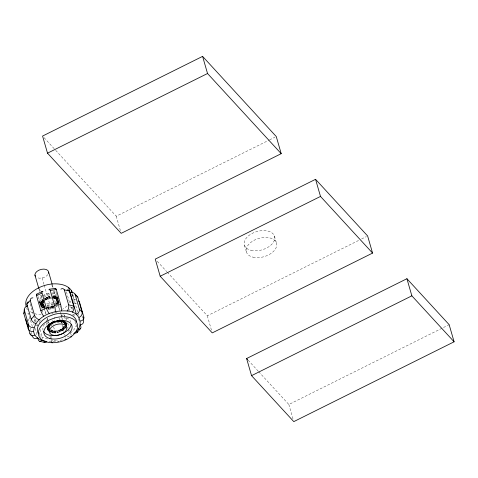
<?xml version="1.0" encoding="UTF-8"?>
<svg xmlns="http://www.w3.org/2000/svg" width="478" height="478" viewBox="0 0 478 478"><rect width="100%" height="100%" fill="white"/><g stroke="black" fill="none" stroke-linecap="round" stroke-linejoin="round"><path stroke-width="0.36" stroke-dasharray="2.39 1.79" d="M73.887 301.851L74.12 299.21L72.638 294.072A24.079 14.591 -16.1 0 1 72.286 298.033M52.144 306.392L52.974 307.922L52.144 306.392L53.172 305.98L52.974 307.922L54.002 307.503M47.991 308.561L48.386 307.121L49.461 307.061L49.162 308.842L48.087 308.902L47.991 308.561L49.067 308.495L49.461 307.061M48.487 307.468L48.087 308.902L49.563 307.402L48.487 307.468L48.386 307.121M59.392 302.371L57.241 302.496L57.342 301.439L58.776 301.355M57.241 302.496L57.342 301.439M40.672 303.309L40.875 302.592L43.02 302.472L42.918 303.53L40.767 303.655L40.672 303.309L42.817 303.189L43.02 302.472M54.51 332.634L54.934 331.194L56.004 331.14L55.681 332.921L54.612 332.975L54.51 332.634L55.585 332.58L56.004 331.14M54.612 332.975L55.03 331.535L56.105 331.481M64.315 326.098L64.1 326.821L64.004 326.474L65.432 326.402M51.361 306.667L50.543 308.615L51.63 308.364L51.361 306.667L50.274 306.912L50.543 308.615L50.447 308.274L51.534 308.023L51.63 308.364M49.748 296.366L48.923 298.314L50.011 298.069L49.748 296.366L48.66 296.611L48.923 298.314L48.822 297.967L49.915 297.722L50.011 298.069M46.665 308.555L47.603 307.127L46.617 307.007M46.766 308.896L47.603 307.127M56.464 303.405L56.93 302.694L58.902 302.944L58.531 303.996L56.559 303.745L56.464 303.405L58.436 303.655L58.902 302.944M56.559 303.745L56.93 302.694M52.676 297.86L53.524 296.091L54.606 296.563L53.661 297.985L52.676 297.86L54.606 296.563L53.626 296.438M53.661 297.985L54.51 296.223M41.269 301.678L41.741 300.967L43.707 301.224L43.331 302.275L41.365 302.018L41.269 301.678L43.235 301.935M41.741 300.967L41.365 302.018L43.809 301.564L43.331 302.275M52.239 332.425L53.195 331.009L54.181 331.14L53.315 332.903L52.239 332.425L53.219 332.557L54.181 331.14M52.335 332.772L53.195 331.009M63.221 327.717L63.705 327.012L65.665 327.275L65.283 328.326L63.323 328.063L63.221 327.717L65.181 327.986L65.665 327.275M63.323 328.063L63.705 327.012M68.479 311.082L71.843 307.223A6.029 3.495 41.1 0 1 72.781 307.695M74.084 314.279L73.122 315.384A6.029 3.495 41.1 0 0 71.575 313.257M43.665 307.88L44.609 307.007M43.767 308.22L44.711 307.348M55.346 304.576L56.057 303.924L57.718 304.534M54.265 297.776L55.687 296.468L56.518 296.772L55.191 298.427L54.265 297.776L55.191 298.427M55.095 298.081L56.518 296.772M44.215 301.05L42.56 300.435L43.175 299.437M43.271 299.778L42.56 300.435L44.335 300.405M50.286 331.81L51.72 330.501L52.544 330.812L51.212 332.461L50.286 331.81L51.212 332.461M50.387 332.15L51.821 330.848L52.646 331.158M51.11 332.12L52.544 330.812M62.02 328.87L62.738 328.219L64.381 328.84L63.765 329.838L62.02 328.87L63.765 329.838M62.116 329.211L62.839 328.559L64.482 329.187M63.664 329.491L64.381 328.84M46.258 308.447L47.704 307.474L46.719 307.348M42.088 306.954L43.886 305.842L44.508 306.308L44.609 306.649L42.811 307.76L42.088 306.954L42.811 307.76M43.988 306.183L42.189 307.294L44.609 306.649L43.886 305.842M42.709 307.414L44.508 306.308M58.185 298.051L56.38 299.156L55.765 298.69L55.663 298.35L57.468 297.244M57.569 297.585L55.765 298.69L57.581 298.212M55.663 298.35L56.285 298.81L57.485 298.075M46.306 299.037L45.404 299.587L45.506 299.927L46.408 299.377L45.075 298.105L46.408 299.377L44.986 299.126M49.407 331.29L51.218 330.19L51.319 330.531L50.112 331.266M60.479 329.85L61.387 329.3L62.6 330.244L62.702 330.585L61.793 331.135L60.479 329.85L61.793 331.135M60.575 330.196L61.483 329.647L62.702 330.585M61.698 330.794L62.6 330.244M55.693 150.331L116.25 216.223L268.935 140.203M269.598 139.875L274.934 137.216M60.861 316.006L63.903 314.494A6.029 1.386 63.5 0 1 64.99 316.137M167.264 272.197L207.315 315.779L358.942 240.285M361.613 238.952L366.291 236.628M258.676 371.663L288.849 404.496L449.159 324.682M41.06 305.711L43.116 304.88L43.48 305.472L41.425 306.302L41.06 305.711L41.526 306.643L43.582 305.812L43.116 304.88M43.217 305.221L41.156 306.051L43.582 305.812M52.239 306.739L53.273 306.32M52.873 307.575L53.9 307.163L53.172 305.98M56.685 299.186L57.151 300.124L56.685 299.186L58.746 298.362M58.848 298.702L56.786 299.533L57.999 299.413M46.288 297.465L47.316 297.053L48.141 298.583L47.107 298.995L46.384 297.812L46.288 297.465L47.107 298.995L47.316 297.053M46.384 297.812L47.418 297.4L48.141 298.583M47.011 298.654L48.039 298.242M58.698 330.597L59.732 330.19L60.539 331.72L59.505 332.132L58.698 330.597L58.8 330.937L59.834 330.531L59.732 330.19M60.061 340.491L64.727 339.045M51.457 307.007L50.369 307.258L50.274 306.912M49.849 296.707L48.756 296.952L48.66 296.611M40.636 304.193L40.732 304.54L42.912 304.05L40.815 305.215L40.636 304.193L42.817 303.709L42.996 304.731L40.815 305.215L40.714 304.874L42.895 304.384L42.817 303.709M56.81 331.057L57.898 330.812L57.999 331.158L56.906 331.397L56.81 331.057L57.055 332.76L58.149 332.521L57.898 330.812M50.955 339.739L51.367 341.161L57.485 340.3A4.481 0.813 82 0 0 57.754 341.089M48.965 341.645L52.604 341.764L57.844 341.029M58.872 301.696L57.444 301.779L58.74 302.174M57.145 302.156L58.573 302.072M59.003 303.285L57.031 303.034L58.531 303.996L58.436 303.655M52.58 297.519L53.566 297.645M41.837 301.313L43.809 301.564M53.297 331.35L54.277 331.481M63.801 327.352L65.761 327.615M35.868 325.148L37.792 325.608M42.458 300.088L44.119 300.704M44.681 299.306L45.506 299.927M50.913 329.951L51.218 330.19M50.704 330.065L51.319 330.531M44.084 137.7L55.185 149.781M157.25 261.305L166.762 271.653M248.112 360.173L258.174 371.119M71.497 294.107L72.871 295.607A6.029 4.589 -42.6 0 1 74.831 295.416M274.432 236.06L276.409 242.908M244.485 245.328L246.463 252.175M288.849 404.496L293.169 419.475M207.315 315.779L211.635 330.758M116.25 216.223L120.57 231.203M82.001 315.97L82.616 318.109M72.315 293.683L77.753 312.504M77.956 313.21L78.565 315.319M78.547 318.659L79.372 321.509M71.843 307.223L72.453 309.332M73.875 314.261L74.287 315.671M66.442 291.825L69.896 303.793M70.708 306.607L71.933 310.831M74.974 321.808L76.414 326.797M67.679 322.907L68.916 327.185M69.74 330.041L70.356 332.18M70.565 332.891L71.18 335.03L65.707 337.761A4.481 1.028 63.5 0 1 65.815 338.185M63.903 314.494L64.309 315.898M64.512 316.603L65.325 319.418M67.565 327.167L67.972 328.571M68.175 329.276L68.784 331.391M55.902 291.801L59.153 303.07M59.965 305.884L60.371 307.294M65.181 327.986L65.283 328.326M57.211 300.781L59.875 310.019M61.106 314.285L62.749 319.973M52.383 285.049L53.207 287.899M54.026 290.755L59.953 311.274M60.156 311.979L62.391 319.728M56.285 298.81L56.38 299.156M51.827 284.786L52.652 287.642M53.679 291.204L55.944 299.055M61.477 321.927L61.572 322.268M56.057 303.924L56.153 304.265M63.855 331.338L61.381 322.781A6.029 1.386 63.5 0 0 60.993 321.808M64.673 334.194L65.295 336.333M62.738 328.219L62.839 328.559M56.01 305.968L56.111 306.314M61.387 329.3L61.483 329.647M50.722 297.579L50.823 297.925M60.539 331.72L60.443 331.379L59.409 331.786L59.505 332.132M58.149 332.521L58.047 332.174L56.96 332.419L57.055 332.76M42.148 277.963L44.006 284.386M44.209 285.097L49.563 303.644M49.067 308.495L49.162 308.842M55.585 332.58L55.681 332.921M53.578 326.749L56.255 336.022M44.83 300.053L44.926 300.393M53.219 332.557L53.315 332.903M51.72 330.501L51.821 330.848M39.525 288.581L40.349 291.437M41.377 295.004L43.438 302.729A7.056 4.278 -16.1 0 1 42.488 299.598M39.047 289.351L39.662 291.49M40.696 295.057L46.002 313.449M47.424 318.378L48.236 321.198M48.439 321.903L48.846 323.313M42.817 303.189L42.918 303.53M43.241 304.892L44.066 307.73M44.269 308.441L45.912 314.13M47.143 318.396L47.549 319.812M47.758 320.523L48.577 323.367M42.895 304.384L42.996 304.731M46.713 321.347L47.525 324.162M50.979 336.13L51.385 337.54M51.588 338.245L52.604 341.764M40.702 302.09L41.538 305M41.425 306.302L41.526 306.643M49.927 336.171L50.746 339.022M38.097 296.545L41.753 309.218M41.956 309.923L42.775 312.737M39.543 302.168L40.558 305.681M40.104 329.485L42.781 338.759M36.173 321.324L35.354 318.509A6.029 3.28 -76.5 0 0 34.171 321.503M36.985 324.144L37.392 325.548M39.423 332.592L40.845 337.522M30.156 303.817L33.406 315.08M33.609 315.785L35.647 322.829M34.978 328.249L37.242 336.1M32.379 326.695L28.519 313.317A6.029 4.589 -42.6 0 0 26.953 314.877M26.72 307.79L27.276 309.714A6.029 4.666 5.1 0 0 25.501 310.676M30.216 328.105L30.628 329.533M31.452 332.383L31.865 333.811M58.788 300.877A8.963 5.431 -16.1 0 1 57.468 303.871M54.163 306.422A8.963 5.431 -16.1 0 1 47.507 308.011M45.428 307.778A8.963 5.431 -16.1 0 1 42.638 300.602M44.09 299.228A8.963 5.431 -16.1 0 1 50.351 296.623M52.604 296.462A8.963 5.431 -16.1 0 1 57.766 298.254M57.946 297.967A8.963 5.431 -16.1 0 1 55.179 302.335M53.327 303.512A8.963 5.431 -16.1 0 1 46.665 305.101M43.964 304.707A8.963 5.431 -16.1 0 1 41.801 297.692M43.247 296.318A8.963 5.431 -16.1 0 1 49.509 293.707M51.761 293.552A8.963 5.431 -16.1 0 1 56.924 295.344M52.347 294.866A7.056 4.278 -16.1 0 1 54.319 301.361M52.95 302.347A7.056 4.278 -16.1 0 1 46.079 303.787M44.107 297.292A7.056 4.278 -16.1 0 1 50.065 294.824M65.689 326.456A8.963 5.431 -16.1 0 1 59.093 331.881A8.963 5.431 -16.1 0 1 50.25 331.445M63.688 326.623A7.278 4.41 -16.1 0 1 57.354 330.74A7.278 4.41 -16.1 0 1 50.584 329.366M71.067 300.937A24.079 14.591 -16.1 0 1 68.091 304.88M66.998 305.944A24.079 14.591 -16.1 0 1 62.421 309.356M56.948 312.08A24.079 14.591 -16.1 0 1 51.618 313.783M41.12 314.805A24.079 14.591 -16.1 0 1 33.872 313.371M32.594 312.839A24.079 14.591 -16.1 0 1 29.791 311.184M28.435 320.726A6.029 4.589 -42.6 0 1 29.714 317.876M74.12 299.21A6.029 4.666 5.1 0 1 75.763 299.455M74.323 303.213A6.029 4.666 5.1 0 1 76.438 303.775M66.018 318.079A6.029 1.386 63.5 0 1 66.86 320.051M58.967 317.99A6.029 1.386 63.5 0 1 60.043 319.818M63.873 326.528A7.056 4.278 -16.1 0 1 60.885 329.82L59.26 330.597A7.056 4.278 -16.1 0 1 51.367 330.208M51.021 325.888A7.056 4.278 -16.1 0 1 51.66 325.13M55.03 323.009A7.056 4.278 -16.1 0 1 56.201 322.626M56.798 322.489A7.056 4.278 -16.1 0 1 62.923 323.397M58.477 299.784A10.08 6.106 -16.1 0 1 54.002 303.948M53.428 304.235A10.08 6.106 -16.1 0 1 46.527 305.824M43.629 305.472A10.08 6.106 -16.1 0 1 41.921 296.42M42.841 295.685A10.08 6.106 -16.1 0 1 50.005 292.942M52.514 292.841A10.08 6.106 -16.1 0 1 56.117 293.647M47.931 274.557A7.056 4.278 -16.1 0 1 37.188 277.718M57.521 305.741A10.08 6.106 -16.1 0 1 55.568 307.145M54.444 307.748A10.08 6.106 -16.1 0 1 47.537 309.338M42.739 308.22A10.08 6.106 -16.1 0 1 42.93 299.927M43.857 299.198A10.08 6.106 -16.1 0 1 51.015 296.456M52.287 296.348A10.08 6.106 -16.1 0 1 57.133 297.155M45.356 299.867A7.056 4.278 -16.1 0 1 55.084 298.35A7.056 4.278 -16.1 0 1 54.755 304.606M53.291 305.532A7.056 4.278 -16.1 0 1 46.414 306.601M45.028 306.117A7.056 4.278 -16.1 0 1 43.349 304.414L43.175 303.309A7.056 4.278 -16.1 0 1 44.215 300.949M43.074 330.382A14.513 8.795 -16.1 0 1 44.848 323.815M66.484 317.918A14.513 8.795 -16.1 0 1 70.917 322.196M53.183 298.2A7.278 4.41 -16.1 0 1 56.069 304.367M53.273 306.38A7.278 4.41 -16.1 0 1 46.193 307.27M44.818 306.727A7.278 4.41 -16.1 0 1 43.54 302.502M45.625 300.208A7.278 4.41 -16.1 0 1 52.61 298.153M39.298 322.734A6.029 3.28 -76.5 0 1 39.435 322.196M39.596 321.67A6.029 3.28 -76.5 0 1 40.23 320.188M33.95 324.687A6.029 3.28 -76.5 0 1 33.902 323.666M46.736 324.622A6.029 1.093 82 0 1 46.497 322.973M46.324 320.869A6.029 1.093 82 0 1 46.306 319.937M51.499 341.585A4.481 0.813 82 0 1 51.367 341.161M53.052 324.819A6.029 1.093 82 0 1 52.95 324.293M52.556 321.569A6.029 1.093 82 0 1 52.472 320.511M76.486 324.49A20.16 12.219 -16.1 0 1 70.29 333.166M47.71 338.974A20.16 12.219 -16.1 0 1 39.232 334.809M40.977 302.933L40.767 303.655L43.122 302.813L40.977 302.933M55.789 296.814L54.361 298.123L56.613 297.119L55.789 296.814M253.041 257.176A15.678 9.5 -16.1 0 0 276.702 245.393A15.678 9.5 -16.1 0 0 254.559 240.064A15.678 9.5 -16.1 0 0 253.041 257.176M251.07 250.329A15.678 9.5 -16.1 0 0 274.731 238.546A15.678 9.5 -16.1 0 0 252.581 233.21A15.678 9.5 -16.1 0 0 251.07 250.329"/><path stroke-width="0.72" d="M45.44 341.244C40.116 340.473 34.541 337.223 33.574 331.541A4.481 3.471 5.1 0 1 28.226 328.733L23.9 313.753L24.253 309.792A6.029 4.666 5.1 0 1 27.622 305.753M28.226 328.733L28.572 324.771L24.253 309.792M33.574 331.541C34.786 316.143 53.859 309.768 67.213 311.005C80.555 311.196 85 326.689 73.636 333.764M78.541 300.919A6.029 4.666 5.1 0 1 79.468 302.018L83.793 316.998L83.441 320.959A4.481 3.471 5.1 0 1 80.071 324.998M58.011 321.616L58.286 320.654M58.25 321.479L58.525 320.517M59.087 321.557L59.362 320.595M59.32 321.419L59.499 320.117M49.318 326.331L47.89 326.408L47.681 327.125L47.776 327.466L49.21 327.388M47.776 327.466L47.89 326.408M66.245 326.707L66.358 325.643M62.504 321.7L62.905 320.624L63.729 320.929L62.875 322.142M59.84 321.61L60.79 320.188L61.776 320.314L61.238 321.604M60.258 321.479L60.79 320.188L60.814 321.222M50.154 324.962L48.84 324.789L48.362 325.494L49.772 326.014M48.463 325.841L48.84 324.789M63.819 322.495L64.614 321.449L65.229 321.915L65.331 322.256L64.124 322.991M35.85 323.528A4.481 2.599 41.1 0 1 31.207 319.226L26.882 304.247L30.245 300.387A6.029 3.495 41.1 0 1 32.91 297.842M31.207 319.226L34.571 315.366L30.245 300.387M77.078 332.527L80.441 328.667M61.949 321.491L62.905 320.624L63.831 321.276M62.05 321.837L63 320.965M52.006 323.893L50.351 323.277L49.736 324.269L50.835 324.682M49.736 324.269L50.453 323.618L51.552 324.03M53.231 322.943L52.419 322.315L51.51 322.865L52.329 323.492M63.413 322.184L64.614 321.449L65.331 322.256M63.508 322.525L64.715 321.79M202.588 56.38L42.572 136.057L47.513 153.175L121.191 233.342L281.207 153.671L276.266 136.553L202.588 56.38L207.53 73.504L281.207 153.671M47.513 153.175L207.53 73.504M36.681 294.197L42.154 291.466M43.791 316.257A4.481 1.028 63.5 0 1 40.833 310.7L36.513 295.721L41.986 292.99A6.029 1.386 63.5 0 1 42.966 291.705M40.833 310.7L46.312 307.969L41.986 292.99M315.558 179.31L155.248 259.124L160.19 276.242L212.256 332.897L372.565 253.083L367.624 235.965L315.558 179.31L320.499 196.428L372.565 253.083M160.19 276.242L320.499 196.428M246.606 358.536L406.915 278.716L449.159 324.682L454.1 341.8L293.791 421.62L251.548 375.654L246.606 358.536L247.61 359.629M251.548 375.654L411.857 295.834L454.1 341.8M64.434 323.158L65.809 322.608L66.269 323.546L65.809 322.608M64.536 323.498L65.91 322.949M47.866 329.527L48.32 330.465L47.866 329.527L49.24 328.984M64.954 324.353L66.406 324.024L66.585 325.046L66.406 324.024M65.056 324.693L66.508 324.365M49.18 328.721L47.728 329.043L47.555 328.022L49.007 327.699M49.109 328.045L47.651 328.368L47.555 328.022M49.377 289.232L55.496 288.371M48.965 289.847A6.029 1.093 82 0 1 50.208 290.451L56.326 289.59L60.652 304.57A4.481 0.813 82 0 1 61.387 310.814M50.208 290.451L54.528 305.43L60.652 304.57M47.985 326.749L49.419 326.671M60.891 320.529L61.877 320.66M48.941 325.13L50.25 325.303M60.909 289.178A6.029 3.28 -76.5 0 1 64.297 289.853L69.424 291.084L73.743 306.063A4.481 2.438 -76.5 0 1 72.339 312.242M64.297 289.853L68.623 304.833L73.743 306.063M39.674 341.28L44.801 342.511M72.399 292.823A24.079 14.591 -16.1 0 0 71.389 290.469C67.428 284.852 60.031 283.663 53.608 283.848A24.079 14.591 -16.1 0 0 26.218 306.44M53.542 322.907L52.317 321.975L52.419 322.315M70.117 292.608A6.029 4.589 -42.6 0 1 75.01 294.089L77.765 297.089L82.091 312.068A4.481 3.412 -42.6 0 1 79.175 317.434M75.01 294.089L79.33 309.069L82.091 312.068M28.28 327.956L29.929 333.662L32.683 336.661A4.481 3.412 -42.6 0 0 37.577 338.143M54.6 320.971L55.317 322.16M54.283 322.572L53.572 321.383L53.667 321.724M406.915 278.716L411.857 295.834M71.389 290.469L72.13 293.038M80.4 325.076L80.812 326.504A4.481 2.599 41.1 0 1 78.147 329.049M68.635 287.469L76.414 314.434A4.481 3.412 -42.6 0 0 79.33 309.069M48.678 272.209L52.174 284.332M57.049 320.338L57.151 320.678M50.351 323.277L50.453 323.618M34.93 275.089L38.843 288.64M47.633 328.703L47.728 329.043M37.654 337.522L38.27 339.667A4.481 2.438 -76.5 0 0 41.658 340.336M25.812 319.4L27.867 326.528M49.425 330.776A8.963 5.431 -16.1 0 1 55.944 321.503A8.963 5.431 -16.1 0 1 65.689 326.456M77.544 331.607A4.481 2.599 41.1 0 1 74.783 332.909M83.793 316.998A4.481 3.471 5.1 0 1 80.418 321.037M26.882 304.247A6.029 3.495 41.1 0 1 28.417 301.857M34.822 335.144A4.481 3.412 -42.6 0 1 29.929 333.662M71.413 336.177A4.481 1.028 63.5 0 1 70.678 336.757M65.934 339.183A4.481 1.028 63.5 0 1 65.408 339.601M35.253 276.153A7.056 4.278 -16.1 0 1 41.455 269.329A7.056 4.278 -16.1 0 1 48.529 273.374M71.103 324.514A14.513 8.795 -16.1 0 1 59.553 334.702M58.943 334.875A14.513 8.795 -16.1 0 1 43.528 331.445M49.264 313.532A4.481 1.028 63.5 0 1 46.312 307.969M36.513 295.721A6.029 1.386 63.5 0 1 37.105 294.203M39.214 319.668A4.481 2.599 41.1 0 1 34.571 315.366M23.9 313.753A6.029 4.666 5.1 0 1 24.145 312.487M33.926 327.579A4.481 3.471 5.1 0 1 28.572 324.771M46.784 341.573A4.481 2.438 -76.5 0 1 43.958 341.997M58.627 341.519A4.481 0.813 82 0 1 58.555 341.722M52.431 342.583A4.481 0.813 82 0 1 51.893 342.499M68.623 304.833A4.481 2.438 -76.5 0 1 67.213 311.005M66.998 289.925A6.029 3.28 -76.5 0 1 69.424 291.084M55.09 288.987A6.029 1.093 82 0 1 55.227 288.593M55.311 288.473A6.029 1.093 82 0 1 56.326 289.59M54.528 305.43A4.481 0.813 82 0 1 55.269 311.674M38.449 333.74A20.16 12.219 -16.1 0 1 48.565 316.472L53.446 314.596A20.16 12.219 -16.1 0 1 76.599 321.855M76.151 295.739A6.029 4.589 -42.6 0 1 77.765 297.089M54.438 318.019L49.551 319.896A20.16 12.219 -16.1 0 0 45.452 341.585A20.16 12.219 -16.1 0 0 77.012 329.497A20.16 12.219 -16.1 0 0 54.438 318.019M49.407 331.29L48.798 330.818L49.503 331.63L49.407 331.29M49.945 338.555A14.513 8.795 -16.1 0 0 72.094 327.938A14.513 8.795 -16.1 0 0 51.917 322.644A14.513 8.795 -16.1 0 0 49.945 338.555M54.002 335.377A8.963 5.431 -16.1 0 0 66.711 327.884A8.963 5.431 -16.1 0 0 53.237 325.882A8.963 5.431 -16.1 0 0 54.002 335.377"/></g></svg>
